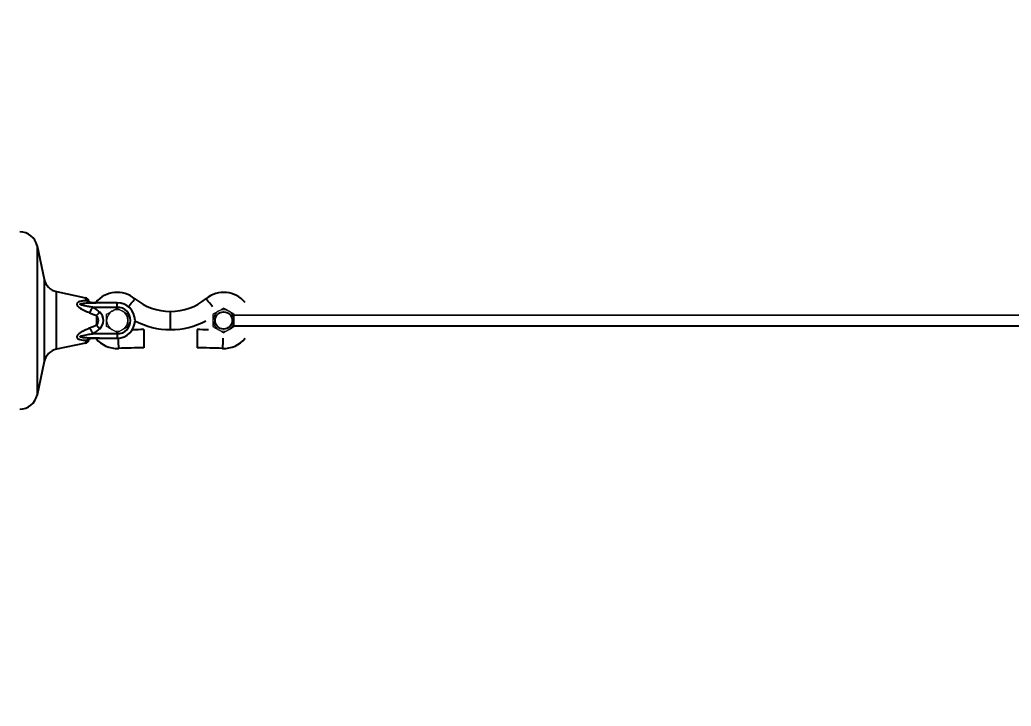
# Model space of a CAD drawing. Header units: millimetres. Extents: x -37020 to 35906, y -101 to 52234.
# Drawn here: x -25.556 to -24.437, y 233.52 to 234.295 of the extents above; entities that cross this region are included whole.
import ezdxf
from ezdxf import colors
from ezdxf.entities.mleader import LeaderData, LeaderLine
from ezdxf.math import Vec2, Vec3

# ---------------------------------------------------------------- set-up
doc = ezdxf.new("R2010")
doc.units = ezdxf.units.MM
doc.header["$PDMODE"] = 35
doc.header["$PDSIZE"] = 1
for name, color, linetype in [('Catenaria', 2, 'Continuous'), ('DIBUJO', 5, 'Continuous'), ('GE-Cotas', 1, 'Continuous'), ('M0_EQUIPOS', 2, 'Continuous'), ('M2_PLBULONES', 2, 'Continuous'), ('M_DIM', 1, 'Continuous')]:
    doc.layers.add(name, color=color, linetype=linetype)
doc.styles.add('Romans', font='romans.shx', dxfattribs={"width": 0.8})
doc.dimstyles.new('COTAS GENERAL', dxfattribs={"dimscale": 0.1, "dimtxt": 2.5, "dimasz": 2.5, "dimexe": 1, "dimexo": 1, "dimgap": 1.25, "dimtad": 1, "dimzin": 1, "dimdsep": 46, "dimtxsty": 'Romans', "dimcen": 1, "dimclrd": 2, "dimclre": 1, "dimclrt": 3, "dimaunit": 1, "dimadec": 3, "dimazin": 0, "dimtfac": 1, "dimtix": 1, "dimtmove": 0, "dimatfit": 0, "dimfxl": 1, "dimtolj": 1, "dimarcsym": 0})

# ---------------------------------------------------------------- blocks, each defined once
blk = doc.blocks.new('*D350')
at = {"layer": 'Defpoints', "color": 0, "transparency": 16777216}
for p in [(-22.8805, 234.9843), (-22.8805, 234.7596), (-27.2657, 233.9556)]:
    blk.add_point(p, dxfattribs=at)
at = {"layer": 'GE-Cotas', "color": 1, "lineweight": -2, "transparency": 16777216}
for p, q in [((-22.8805, 234.9343), (-22.8805, 234.7096)), ((-27.2657, 234.0056), (-27.2657, 234.8096))]:
    blk.add_line(p, q, dxfattribs=at)
at = {"layer": 'GE-Cotas', "color": 2, "lineweight": -2, "transparency": 16777216}
blk.add_line((-27.1657, 234.7596), (-22.9805, 234.7596), dxfattribs=at)
at = {"layer": 'GE-Cotas', "color": 2, "transparency": 16777216}
for points in [[(-27.1657, 234.7762), (-27.1657, 234.7429), (-27.2657, 234.7596)], [(-22.9805, 234.7429), (-22.9805, 234.7762), (-22.8805, 234.7596)]]:
    blk.add_solid(points, dxfattribs=at)
at = {"layer": 'GE-Cotas', "color": 3, "linetype": 'Continuous', "transparency": 16777216, "insert": (-25.0731, 234.8846), "char_height": 0.125, "attachment_point": 5, "style": 'Romans'}
blk.add_mtext('\\A1;D ~5060', dxfattribs=at)
blk = doc.blocks.new('*D352')
at = {"layer": 'Defpoints', "color": 0, "transparency": 16777216}
for p in [(-29.5751, 234.2131), (-30.6368, 233.9556), (-22.8805, 228.1558)]:
    blk.add_point(p, dxfattribs=at)
at = {"layer": 'GE-Cotas', "color": 1, "lineweight": -2, "transparency": 16777216}
for p, q in [((-29.9751, 233.9556), (-29.7751, 234.2131)), ((-29.7751, 234.2131), (-28.8075, 234.2131)), ((-30.5868, 233.9556), (-29.9751, 233.9556))]:
    blk.add_line(p, q, dxfattribs=at)
at = {"layer": 'GE-Cotas', "color": 3, "linetype": 'Continuous', "transparency": 16777216, "insert": (-29.1601, 234.3381), "char_height": 0.125, "attachment_point": 5, "style": 'Romans'}
blk.add_mtext('\\A1;{\\Fsimplex|c0;+ ~}5800', dxfattribs=at)
blk = doc.blocks.new('A$C55E55C6D')
at = {"layer": 'Catenaria', "color": 4}
for p, q in [((2.1831, 0.0062), (0.534, 0.0057)), ((2.1831, -0.0062), (0.534, -0.0057))]:
    blk.add_line(p, q, dxfattribs=at)

msp = doc.modelspace()

# ---------------------------------------------------------------- linework, layer by layer
at = {"layer": 'DIBUJO', "color": 1}
msp.add_circle((-25.3257, 233.9556), 0.00971, dxfattribs=at)
at = {"layer": 'M0_EQUIPOS', "color": 1}
for p, q in [((-25.5361, 234.0397), (-25.5281, 234.002)), ((-25.5361, 234.0397), (-25.5361, 233.8714)), ((-25.5281, 234.002), (-25.5281, 233.9091)), ((-25.5142, 233.9881), (-25.4816, 233.9812)), ((-25.5142, 233.923), (-25.5142, 233.9881)), ((-25.4816, 233.9812), (-25.4816, 233.9806)), ((-25.4724, 233.9758), (-25.4702, 233.9757)), ((-25.4724, 233.9758), (-25.4702, 233.9757)), ((-25.4724, 233.9758), (-25.4724, 233.9757)), ((-25.4724, 233.9757), (-25.4702, 233.9757)), ((-25.4702, 233.9757), (-25.4694, 233.9756)), ((-25.4702, 233.9757), (-25.4658, 233.9756)), ((-25.4702, 233.9757), (-25.4702, 233.9757)), ((-25.4457, 233.9756), (-25.4694, 233.9756)), ((-25.4457, 233.9706), (-25.4457, 233.9756)), ((-25.4733, 233.9706), (-25.4457, 233.9706)), ((-25.4693, 233.9609), (-25.4693, 233.9502)), ((-25.3857, 233.9556), (-25.3857, 233.9659)), ((-25.3857, 233.9556), (-25.3857, 233.9659)), ((-25.3857, 233.9453), (-25.3857, 233.9556)), ((-25.3857, 233.9453), (-25.3857, 233.9556)), ((-25.4457, 233.9406), (-25.4733, 233.9406)), ((-25.4457, 233.9406), (-25.4457, 233.9356)), ((-25.4157, 233.9452), (-25.4157, 233.9349)), ((-25.3557, 233.9452), (-25.3557, 233.9349)), ((-25.4816, 233.9299), (-25.5142, 233.923)), ((-25.4816, 233.9306), (-25.4816, 233.9299)), ((-25.4702, 233.9355), (-25.4724, 233.9354)), ((-25.4724, 233.9354), (-25.4724, 233.9354)), ((-25.4658, 233.9356), (-25.4702, 233.9355)), ((-25.4702, 233.9355), (-25.4702, 233.9355)), ((-25.4694, 233.9356), (-25.4457, 233.9356)), ((-25.4157, 233.9349), (-25.4157, 233.9246)), ((-25.3557, 233.9349), (-25.3557, 233.9246)), ((-25.5281, 233.9091), (-25.5361, 233.8714))]:
    msp.add_line(p, q, dxfattribs=at)
at = {"layer": 'M0_EQUIPOS', "color": 1, "flags": 128}
for points in [[(-25.433, 233.9711), (-25.4322, 233.9721), (-25.431, 233.9736), (-25.4299, 233.975), (-25.4288, 233.9763), (-25.4279, 233.9775), (-25.427, 233.9785), (-25.4264, 233.9793), (-25.426, 233.9798), (-25.4258, 233.9801), (-25.4257, 233.9801)], [(-25.3383, 233.9711), (-25.3391, 233.9721), (-25.3403, 233.9736), (-25.3414, 233.975), (-25.3425, 233.9763), (-25.3435, 233.9775), (-25.3443, 233.9785), (-25.3449, 233.9793), (-25.3453, 233.9798), (-25.3456, 233.9801), (-25.3456, 233.9801)], [(-25.477, 233.9643), (-25.4766, 233.9651), (-25.4761, 233.9658), (-25.4757, 233.9666), (-25.4752, 233.9674), (-25.4747, 233.9682), (-25.4742, 233.969), (-25.4737, 233.9698), (-25.4733, 233.9706)], [(-25.4693, 233.9609), (-25.4688, 233.9614), (-25.4684, 233.9619), (-25.4679, 233.9624), (-25.4674, 233.9629), (-25.467, 233.9634), (-25.4665, 233.9639), (-25.466, 233.9645), (-25.4655, 233.965)], [(-25.4693, 233.9502), (-25.4688, 233.9497), (-25.4684, 233.9492), (-25.4679, 233.9487), (-25.4674, 233.9482), (-25.467, 233.9477), (-25.4665, 233.9472), (-25.466, 233.9467), (-25.4655, 233.9462)], [(-25.477, 233.9468), (-25.4766, 233.9461), (-25.4761, 233.9453), (-25.4757, 233.9445), (-25.4752, 233.9438), (-25.4747, 233.943), (-25.4742, 233.9422), (-25.4737, 233.9414), (-25.4733, 233.9406)], [(-25.4449, 233.9356), (-25.4448, 233.9343), (-25.4447, 233.9324), (-25.4447, 233.9306), (-25.4446, 233.9289), (-25.4445, 233.9274), (-25.4445, 233.9261), (-25.4444, 233.9251), (-25.4444, 233.9244), (-25.4444, 233.924), (-25.4444, 233.924)], [(-25.3265, 233.9356), (-25.3265, 233.9343), (-25.3266, 233.9324), (-25.3267, 233.9306), (-25.3267, 233.9289), (-25.3268, 233.9274), (-25.3268, 233.9261), (-25.3269, 233.9251), (-25.3269, 233.9244), (-25.3269, 233.924), (-25.3269, 233.924)]]:
    msp.add_lwpolyline(points, dxfattribs=at)
at = {"layer": 'M0_EQUIPOS', "color": 1}
for centre, radius, start, end in [((-25.5557, 234.0356), 0.02, 11.9868, 90), ((-25.5105, 234.0057), 0.018, 191.9868, 257.9844), ((-25.4457, 233.9556), 0.0316, 50.9103, 140.3136), ((-25.3257, 233.9556), 0.0316, 39.6864, 129.0897), ((-25.4827, 233.9763), 0.005, 11.5672, 77.9844), ((-25.4826, 233.9757), 0.00497, 22.8538, 78.5438), ((-25.4797, 233.9746), 0.00318, 43.5179, 96.9853), ((-25.4694, 233.9795), 0.00394, 257.8901, 270.1327), ((-25.4457, 233.9556), 0.02, 270, 90), ((-25.3857, 234.0294), 0.0636, 230.9103, 270), ((-25.3857, 234.0294), 0.0636, 270, 309.0897), ((-25.4742, 233.9556), 0.00724, 312.5625, 47.4375), ((-25.4742, 233.9556), 0.0128, 312.5625, 47.4375), ((-25.4457, 233.9556), 0.015, 270, 90), ((-25.3857, 234.0294), 0.0842, 241.6203, 270), ((-25.3857, 234.0294), 0.0842, 270, 298.3797), ((-25.4157, 233.2059), 0.7393, 90, 91.0065), ((-25.3557, 233.2059), 0.7393, 88.9935, 90), ((-25.4827, 233.9348), 0.005, 282.0156, 347.6619), ((-25.4826, 233.9354), 0.00497, 281.4462, 337.7237), ((-25.4797, 233.9365), 0.00318, 262.9517, 316.4632), ((-25.4694, 233.9315), 0.00409, 90.0939, 101.8833), ((-25.4457, 233.9556), 0.0316, 219.7002, 272.2915), ((-25.3257, 233.9556), 0.0316, 267.7085, 320.2998), ((-25.5105, 233.9054), 0.018, 102.0156, 168.0132), ((-25.4157, 233.2059), 0.7187, 90, 92.2915), ((-25.3557, 233.2059), 0.7187, 87.7085, 90), ((-25.5557, 233.8756), 0.02, 270, 348.0132)]:
    msp.add_arc(centre, radius, start, end, dxfattribs=at)
for points, knots in [([(-25.4801, 233.9778), (-25.4815, 233.9777), (-25.4837, 233.9777), (-25.4866, 233.9774), (-25.4886, 233.9769), (-25.4899, 233.9763), (-25.4908, 233.9756), (-25.4912, 233.9749), (-25.4914, 233.9741), (-25.4913, 233.9735), (-25.4907, 233.9723), (-25.4899, 233.9714), (-25.4884, 233.9701), (-25.4859, 233.9683), (-25.4818, 233.9662), (-25.4786, 233.965), (-25.477, 233.9643)], [0, 0, 0, 0, 0.134131, 0.217, 0.299607, 0.343777, 0.387733, 0.429921, 0.446773, 0.483545, 0.505141, 0.577855, 0.594538, 0.694983, 0.847277, 1, 1, 1, 1]), ([(-25.4733, 233.9706), (-25.4749, 233.9708), (-25.4782, 233.9712), (-25.4823, 233.972), (-25.4852, 233.9727), (-25.4865, 233.9731), (-25.4872, 233.9734), (-25.4874, 233.9736), (-25.4876, 233.9738), (-25.4876, 233.9739), (-25.4876, 233.9741), (-25.4874, 233.9742), (-25.4868, 233.9746), (-25.4851, 233.9749), (-25.4822, 233.9752), (-25.4767, 233.9755), (-25.4724, 233.9756), (-25.4694, 233.9756)], [0, 0, 0, 0, 0.146869, 0.294047, 0.367547, 0.404331, 0.422759, 0.430633, 0.438578, 0.443363, 0.448137, 0.454928, 0.467693, 0.512513, 0.620088, 0.728863, 1, 1, 1, 1]), ([(-25.4816, 233.9806), (-25.4815, 233.9802), (-25.4814, 233.9795), (-25.4805, 233.9783), (-25.4801, 233.9778)], [0, 0, 0, 0, 0.547147, 1, 1, 1, 1]), ([(-25.4801, 233.9778), (-25.4797, 233.9774), (-25.479, 233.9768), (-25.4771, 233.9761), (-25.4748, 233.9758), (-25.4732, 233.9758), (-25.4724, 233.9757)], [0, 0, 0, 0, 0.230021, 0.460721, 0.736558, 1, 1, 1, 1]), ([(-25.4781, 233.9776), (-25.4781, 233.9776), (-25.4781, 233.9777), (-25.478, 233.9775), (-25.4778, 233.9772), (-25.4775, 233.9769), (-25.4774, 233.9768)], [0, 0, 0, 0, 0.072028, 0.366042, 0.713178, 1, 1, 1, 1]), ([(-25.4774, 233.9768), (-25.4774, 233.9768), (-25.4773, 233.9767), (-25.4771, 233.9765), (-25.4766, 233.9763), (-25.4758, 233.9761), (-25.4748, 233.976), (-25.4736, 233.9758), (-25.4728, 233.9758), (-25.4724, 233.9758)], [0, 0, 0, 0, 0.157036, 0.292402, 0.409981, 0.540009, 0.685554, 0.845059, 1, 1, 1, 1]), ([(-25.477, 233.9643), (-25.4757, 233.9638), (-25.4731, 233.9628), (-25.4705, 233.9615), (-25.4693, 233.9609)], [0, 0, 0, 0, 0.49921, 1, 1, 1, 1]), ([(-25.4655, 233.965), (-25.4667, 233.966), (-25.4692, 233.9681), (-25.4719, 233.9697), (-25.4733, 233.9706)], [0, 0, 0, 0, 0.497098, 1, 1, 1, 1]), ([(-25.4693, 233.9502), (-25.4705, 233.9496), (-25.4731, 233.9483), (-25.4757, 233.9473), (-25.477, 233.9468)], [0, 0, 0, 0, 0.498769, 1, 1, 1, 1]), ([(-25.477, 233.9468), (-25.4777, 233.9465), (-25.4798, 233.9457), (-25.4831, 233.9442), (-25.4862, 233.9425), (-25.4885, 233.941), (-25.49, 233.9396), (-25.491, 233.9383), (-25.4914, 233.9372), (-25.4913, 233.9363), (-25.491, 233.9357), (-25.4903, 233.9351), (-25.4893, 233.9345), (-25.4873, 233.9339), (-25.4842, 233.9334), (-25.4815, 233.9334), (-25.4801, 233.9334)], [0, 0, 0, 0, 0.069456, 0.196234, 0.322712, 0.383476, 0.443991, 0.506117, 0.543534, 0.566286, 0.610443, 0.628789, 0.683449, 0.738429, 0.859928, 1, 1, 1, 1]), ([(-25.4694, 233.9356), (-25.4727, 233.9356), (-25.4777, 233.9356), (-25.4834, 233.936), (-25.486, 233.9364), (-25.4871, 233.9367), (-25.4874, 233.9369), (-25.4876, 233.9371), (-25.4876, 233.9372), (-25.4875, 233.9374), (-25.4874, 233.9376), (-25.4868, 233.938), (-25.4851, 233.9385), (-25.4825, 233.9391), (-25.4783, 233.9399), (-25.4753, 233.9403), (-25.4733, 233.9406)], [0, 0, 0, 0, 0.293836, 0.440817, 0.514443, 0.530742, 0.547208, 0.552651, 0.558169, 0.563004, 0.569967, 0.583328, 0.631374, 0.726336, 0.822151, 1, 1, 1, 1]), ([(-25.4733, 233.9406), (-25.4719, 233.9414), (-25.4692, 233.9431), (-25.4668, 233.9451), (-25.4655, 233.9462)], [0, 0, 0, 0, 0.497897, 1, 1, 1, 1]), ([(-25.4801, 233.9334), (-25.4805, 233.9328), (-25.4814, 233.9316), (-25.4815, 233.9309), (-25.4816, 233.9306)], [0, 0, 0, 0, 0.452885, 1, 1, 1, 1]), ([(-25.4724, 233.9354), (-25.4734, 233.9354), (-25.4752, 233.9353), (-25.4776, 233.9349), (-25.4792, 233.9342), (-25.4799, 233.9336), (-25.4801, 233.9334)], [0, 0, 0, 0, 0.326805, 0.583426, 0.841934, 1, 1, 1, 1]), ([(-25.4774, 233.9343), (-25.4775, 233.9342), (-25.4778, 233.9339), (-25.478, 233.9336), (-25.4781, 233.9335), (-25.4781, 233.9335)], [0, 0, 0, 0, 0.376695, 0.729247, 1, 1, 1, 1]), ([(-25.4724, 233.9354), (-25.4725, 233.9354), (-25.473, 233.9353), (-25.4739, 233.9353), (-25.4751, 233.9351), (-25.4761, 233.9349), (-25.4768, 233.9347), (-25.4772, 233.9345), (-25.4774, 233.9344), (-25.4774, 233.9344), (-25.4774, 233.9343)], [0, 0, 0, 0, 0.025879, 0.202341, 0.354354, 0.500108, 0.636108, 0.761288, 0.894588, 1, 1, 1, 1]), ([(-25.4702, 233.9355), (-25.4707, 233.9354), (-25.4715, 233.9354), (-25.4722, 233.9354), (-25.4724, 233.9354)], [0, 0, 0, 0, 0.70041, 1, 1, 1, 1]), ([(-25.4659, 233.9356), (-25.4662, 233.9356), (-25.4677, 233.9356), (-25.4691, 233.9355), (-25.4702, 233.9354)], [0, 0, 0, 0, 0.255946, 1, 1, 1, 1])]:
    msp.add_open_spline(points, degree=3, knots=knots, dxfattribs=at)
at = {"layer": 'M2_PLBULONES', "color": 1, "linetype": 'Continuous', "lineweight": 15}
for centre, start, end in [((-25.4457, 233.9556), 120, 180), ((-25.4457, 233.9556), 60, 120), ((-25.4457, 233.9556), 0, 60), ((-25.3257, 233.9556), 120, 180), ((-25.3257, 233.9556), 60, 120), ((-25.3257, 233.9556), 0, 60), ((-25.4457, 233.9556), 180, 240), ((-25.4457, 233.9556), 300, 0), ((-25.3257, 233.9556), 180, 240), ((-25.3257, 233.9556), 300, 0), ((-25.4457, 233.9556), 240, 300), ((-25.3257, 233.9556), 240, 300)]:
    msp.add_arc(centre, 0.012, start, end, dxfattribs=at)
for points, knots in [([(-25.4577, 233.9625), (-25.4567, 233.9631), (-25.4547, 233.9642), (-25.4527, 233.9654), (-25.4517, 233.966)], [0, 0, 0, 0, 0.495444, 1, 1, 1, 1]), ([(-25.4577, 233.9556), (-25.4577, 233.9561), (-25.4577, 233.9585), (-25.4577, 233.9607), (-25.4577, 233.9625)], [0, 0, 0, 0, 0.232325, 1, 1, 1, 1]), ([(-25.4517, 233.966), (-25.4515, 233.966), (-25.4504, 233.9667), (-25.4484, 233.9678), (-25.4466, 233.9689), (-25.4457, 233.9694)], [0, 0, 0, 0, 0.0701458, 0.5307558, 1, 1, 1, 1]), ([(-25.4457, 233.9694), (-25.4447, 233.9689), (-25.4427, 233.9677), (-25.4407, 233.9666), (-25.4397, 233.966)], [0, 0, 0, 0, 0.495448, 1, 1, 1, 1]), ([(-25.4397, 233.966), (-25.4395, 233.9659), (-25.4384, 233.9653), (-25.4364, 233.9641), (-25.4346, 233.963), (-25.4337, 233.9625)], [0, 0, 0, 0, 0.070055, 0.530806, 1, 1, 1, 1]), ([(-25.4337, 233.9625), (-25.4337, 233.9607), (-25.4337, 233.9585), (-25.4337, 233.9561), (-25.4337, 233.9556)], [0, 0, 0, 0, 0.767675, 1, 1, 1, 1]), ([(-25.3317, 233.966), (-25.3318, 233.9659), (-25.3329, 233.9653), (-25.3349, 233.9641), (-25.3367, 233.963), (-25.3377, 233.9625)], [0, 0, 0, 0, 0.070055, 0.530806, 1, 1, 1, 1]), ([(-25.3377, 233.9625), (-25.3377, 233.9607), (-25.3377, 233.9585), (-25.3377, 233.9561), (-25.3377, 233.9556)], [0, 0, 0, 0, 0.767675, 1, 1, 1, 1]), ([(-25.3257, 233.9694), (-25.3266, 233.9689), (-25.3286, 233.9677), (-25.3306, 233.9666), (-25.3317, 233.966)], [0, 0, 0, 0, 0.495448, 1, 1, 1, 1]), ([(-25.3197, 233.966), (-25.3198, 233.966), (-25.3209, 233.9667), (-25.3229, 233.9678), (-25.3247, 233.9689), (-25.3257, 233.9694)], [0, 0, 0, 0, 0.0701458, 0.5307558, 1, 1, 1, 1]), ([(-25.3137, 233.9625), (-25.3146, 233.9631), (-25.3166, 233.9642), (-25.3186, 233.9654), (-25.3197, 233.966)], [0, 0, 0, 0, 0.495444, 1, 1, 1, 1]), ([(-25.3137, 233.9556), (-25.3137, 233.9561), (-25.3137, 233.9585), (-25.3137, 233.9607), (-25.3137, 233.9625)], [0, 0, 0, 0, 0.232325, 1, 1, 1, 1]), ([(-25.4577, 233.9486), (-25.4577, 233.9491), (-25.4577, 233.9505), (-25.4577, 233.9528), (-25.4577, 233.9546), (-25.4577, 233.9556)], [0, 0, 0, 0, 0.211454, 0.603081, 1, 1, 1, 1]), ([(-25.4337, 233.9556), (-25.4337, 233.9547), (-25.4337, 233.9528), (-25.4337, 233.9505), (-25.4337, 233.9491), (-25.4337, 233.9486)], [0, 0, 0, 0, 0.3913226, 0.7885467, 1, 1, 1, 1]), ([(-25.3377, 233.9556), (-25.3377, 233.9547), (-25.3377, 233.9528), (-25.3377, 233.9505), (-25.3377, 233.9491), (-25.3377, 233.9486)], [0, 0, 0, 0, 0.3913226, 0.7885467, 1, 1, 1, 1]), ([(-25.3137, 233.9486), (-25.3137, 233.9491), (-25.3137, 233.9505), (-25.3137, 233.9528), (-25.3137, 233.9546), (-25.3137, 233.9556)], [0, 0, 0, 0, 0.211454, 0.603081, 1, 1, 1, 1]), ([(-25.4517, 233.9452), (-25.4518, 233.9453), (-25.4529, 233.9459), (-25.4549, 233.9471), (-25.4567, 233.9481), (-25.4577, 233.9486)], [0, 0, 0, 0, 0.0700826, 0.5307907, 1, 1, 1, 1]), ([(-25.4457, 233.9417), (-25.4466, 233.9423), (-25.4486, 233.9434), (-25.4506, 233.9446), (-25.4517, 233.9452)], [0, 0, 0, 0, 0.495444, 1, 1, 1, 1]), ([(-25.4397, 233.9452), (-25.4398, 233.9451), (-25.4409, 233.9445), (-25.4429, 233.9433), (-25.4447, 233.9422), (-25.4457, 233.9417)], [0, 0, 0, 0, 0.0700826, 0.5308196, 1, 1, 1, 1]), ([(-25.4337, 233.9486), (-25.4346, 233.9481), (-25.4366, 233.9469), (-25.4386, 233.9458), (-25.4397, 233.9452)], [0, 0, 0, 0, 0.4954292, 1, 1, 1, 1]), ([(-25.3377, 233.9486), (-25.3367, 233.9481), (-25.3347, 233.9469), (-25.3327, 233.9458), (-25.3317, 233.9452)], [0, 0, 0, 0, 0.4954292, 1, 1, 1, 1]), ([(-25.3317, 233.9452), (-25.3315, 233.9451), (-25.3304, 233.9445), (-25.3284, 233.9433), (-25.3266, 233.9422), (-25.3257, 233.9417)], [0, 0, 0, 0, 0.0700826, 0.5308196, 1, 1, 1, 1]), ([(-25.3257, 233.9417), (-25.3247, 233.9423), (-25.3227, 233.9434), (-25.3207, 233.9446), (-25.3197, 233.9452)], [0, 0, 0, 0, 0.495444, 1, 1, 1, 1]), ([(-25.3197, 233.9452), (-25.3195, 233.9453), (-25.3184, 233.9459), (-25.3164, 233.9471), (-25.3146, 233.9481), (-25.3137, 233.9486)], [0, 0, 0, 0, 0.0700826, 0.5307907, 1, 1, 1, 1])]:
    msp.add_open_spline(points, degree=3, knots=knots, dxfattribs=at)

# ---------------------------------------------------------------- block references
at = {"xscale": -1}
msp.add_blockref('A$C55E55C6D', (-23.1305, 233.9556), dxfattribs=at)

# ---------------------------------------------------------------- dimensions: what is measured, and where the dimension line sits
at = {"layer": 'GE-Cotas'}
dim = msp.add_linear_dim(base=(-22.8805, 234.7596), p1=(-27.2657, 233.9556), p2=(-22.8805, 234.9843), angle=180, text='D ~5060', dimstyle='COTAS GENERAL', override={"dimscale": 0.05, "dimasz": 2, "dimdec": 0, "dimlfac": 1000, "dimdsep": 44}, dxfattribs=at)
dim.commit()
dim.dimension.update_dxf_attribs({"geometry": '*D350', "text_midpoint": (-25.0731, 234.7596), "dimtype": 160})
dim = msp.add_ordinate_dim(feature_location=(-30.6368, 233.9556), offset=(1.0617, 0.2575), dtype=0, origin=(-22.8805, 228.1558), text='{\\Fsimplex|c0;+ ~}<>', dimstyle='COTAS GENERAL', override={"dimscale": 0.05, "dimasz": 2, "dimdec": 0, "dimlfac": 1000, "dimdsep": 44}, dxfattribs=at)
dim.commit()
dim.dimension.update_dxf_attribs({"geometry": '*D352', "text_midpoint": (-29.1601, 234.3381)})

# ---------------------------------------------------------------- leaders
at = {"layer": 'M_DIM', "color": 3}
ml = msp.add_multileader_mtext('Standard', dxfattribs=at)
ml.set_content('TENSOR MANUAL', color=3, style='Romans')
ml.set_leader_properties()
ml.build(insert=Vec2(0, 0))
ml.multileader.update_dxf_attribs({"text_left_attachment_type": 5, "text_right_attachment_type": 7, "dogleg_length": 0.36, "arrow_head_size": 0.1})
ctx = ml.context
ctx.base_point, ctx.char_height, ctx.arrow_head_size, ctx.landing_gap_size, ctx.plane_origin, ctx.plane_x_axis = Vec3(-24.2471, 234.4798), 0.12, 0.1, 0.09, Vec3(-23.5614, 233.9686), Vec3(-1, 0)
ctx.left_attachment, ctx.right_attachment, ctx.text_align_type = 5, 7, 1
notes = []
notes.append((ctx, [(0, (1, 1, 0), (-23.8874, 234.4798), (-1, 0), 0.36, [(0, [(-23.5614, 233.9686)], 0, [])])]))
ctx.mtext.insert, ctx.mtext.alignment, ctx.mtext.line_spacing_factor, ctx.mtext.flow_direction = Vec3(-24.9314, 234.5998), 2, 0.8, 5
for ctx, leaders in notes:
    for number, flags, end, landing, length, lines in leaders:
        leader = LeaderData()
        leader.index, (leader.has_last_leader_line, leader.has_dogleg_vector, leader.attachment_direction) = number, flags
        leader.last_leader_point, leader.dogleg_vector, leader.dogleg_length = Vec3(end), Vec3(landing), length
        for number, points, colour, breaks in lines:
            line = LeaderLine()
            line.index, line.vertices, line.color, line.breaks = number, Vec3.list(points), colors.encode_raw_color(colour), breaks
            leader.lines.append(line)
        ctx.leaders.append(leader)

doc.saveas('drawing.dxf')
